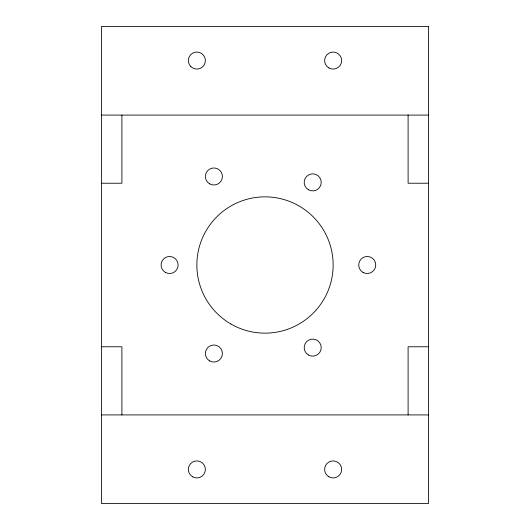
<?xml version="1.0" encoding="UTF-8"?>
<svg xmlns="http://www.w3.org/2000/svg" width="530" height="530" viewBox="0 0 530 530"><rect width="100%" height="100%" fill="white"/><g stroke="black" fill="none" stroke-linecap="round" stroke-linejoin="round"><path stroke-width="0.79" d="M101.455 115.083L428.545 115.083M101.455 183.228L121.9 183.228L121.9 115.083M428.545 183.228L408.1 183.228L408.1 115.083M101.455 346.772L121.9 346.772L121.9 414.917M428.545 346.772L408.1 346.772L408.1 414.917M101.455 414.917L428.545 414.917M428.545 26.5L101.455 26.5L101.455 503.5L428.545 503.5L428.545 26.5M230.928 324.015A68.145 68.145 0 0 0 333.145 265A68.145 68.145 0 0 0 230.928 205.984A68.145 68.145 0 0 0 230.928 324.015M308.44 189.76A8.52 8.52 0 0 0 321.22 182.38A8.52 8.52 0 0 0 308.44 175.006A8.52 8.52 0 0 0 308.44 189.76M209.635 183.857A8.52 8.52 0 0 0 222.408 176.477A8.52 8.52 0 0 0 209.635 169.103A8.52 8.52 0 0 0 209.635 183.857M362.957 272.374A8.52 8.52 0 0 0 375.73 265A8.52 8.52 0 0 0 362.957 257.626A8.52 8.52 0 0 0 362.957 272.374M308.44 354.994A8.52 8.52 0 0 0 321.22 347.62A8.52 8.52 0 0 0 308.44 340.24A8.52 8.52 0 0 0 308.44 354.994M209.635 360.897A8.52 8.52 0 0 0 222.408 353.523A8.52 8.52 0 0 0 209.635 346.143A8.52 8.52 0 0 0 209.635 360.897M165.34 272.374A8.52 8.52 0 0 0 178.12 265A8.52 8.52 0 0 0 165.34 257.626A8.52 8.52 0 0 0 165.34 272.374M328.885 67.946A8.52 8.52 0 0 0 341.658 60.572A8.52 8.52 0 0 0 328.885 53.192A8.52 8.52 0 0 0 328.885 67.946M190.833 66.594A8.52 8.52 0 0 0 205.083 62.779A8.52 8.52 0 0 0 194.656 52.344A8.52 8.52 0 0 0 190.833 66.594M192.595 476.808A8.52 8.52 0 0 0 205.375 469.428A8.52 8.52 0 0 0 192.595 462.054A8.52 8.52 0 0 0 192.595 476.808M328.885 476.808A8.52 8.52 0 0 0 341.658 469.428A8.52 8.52 0 0 0 328.885 462.054A8.52 8.52 0 0 0 328.885 476.808"/></g></svg>
